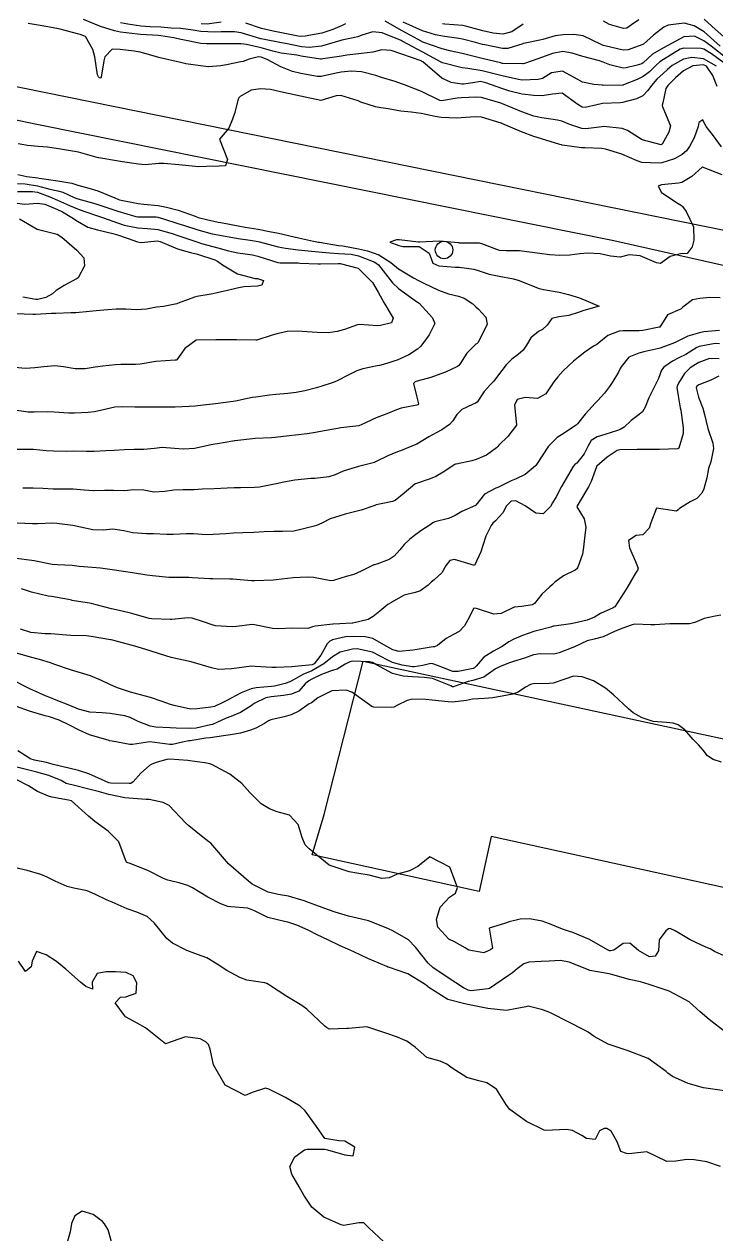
# Model space of a CAD drawing. Header units: metres. Extents: x 286371 to 293043, y 7462578 to 7466404.
# Drawn here: x 292661.4 to 292730.1, y 7462750.8 to 7462871 of the extents above; entities that cross this region are included whole.
import ezdxf

# ---------------------------------------------------------------- set-up
doc = ezdxf.new("R2010")
doc.units = ezdxf.units.M
doc.header["$MEASUREMENT"] = 0
for name, color, linetype in [('Curvas de Nivel 1m', 11, 'Continuous'), ('Curvas de Nivel 5m', 15, 'Continuous'), ('Edificações', 30, 'Continuous'), ('Linha Férrea', 20, 'Continuous'), ('Postes', 20, 'Continuous')]:
    doc.layers.add(name, color=color, linetype=linetype)

msp = doc.modelspace()

# ---------------------------------------------------------------- linework, layer by layer
at = {"layer": 'Curvas de Nivel 1m', "flags": 128}
for points, elevation in [([(292730.92, 7462867.15), (292729.71, 7462868.05), (292728.94, 7462868.51), (292728.68, 7462868.58), (292726.94, 7462868.63), (292726.58, 7462868.52), (292724.92, 7462867.5), (292724.57, 7462867.26), (292724.19, 7462866.92), (292723.55, 7462866.28), (292722.9, 7462865.8), (292722.32, 7462865.52), (292720.97, 7462864.96), (292720.91, 7462864.94), (292720.88, 7462864.93), (292718.95, 7462864.92), (292718.88, 7462864.93), (292718, 7462865.01), (292716.89, 7462865.23), (292716.41, 7462865.52), (292714.9, 7462866.33), (292713.79, 7462866.18), (292712.89, 7462865.61), (292712.49, 7462865.49), (292710.89, 7462865.45), (292710.51, 7462865.5), (292708.89, 7462865.87), (292707.96, 7462866.1), (292706.9, 7462866.36), (292705.5, 7462866.6), (292704.91, 7462866.68), (292702.98, 7462867.16), (292702.91, 7462867.19), (292702.84, 7462867.24), (292700.94, 7462868.27), (292699.03, 7462869.29), (292698.95, 7462869.33), (292698.87, 7462869.38), (292696.97, 7462870.15), (292696.05, 7462870.26), (292694.96, 7462869.91), (292694.56, 7462869.76), (292692.95, 7462869.42), (292692.86, 7462869.39), (292690.94, 7462868.81), (292689.7, 7462868.68), (292688.94, 7462868.77), (292687.35, 7462869.07), (292686.95, 7462869.15), (292685.11, 7462869.51), (292684.95, 7462869.55), (292684.91, 7462869.56), (292682.96, 7462870.14), (292682.29, 7462870.23), (292680.96, 7462870.23), (292680.34, 7462870.2), (292678.96, 7462870.27), (292678.18, 7462870.4), (292676.97, 7462870.57), (292675.99, 7462870.62), (292674.97, 7462870.7), (292673.9, 7462870.75), (292672.97, 7462870.82), (292671.69, 7462871), (292670.98, 7462871.14)], 711), ([(292680.98, 7462871.2), (292679.57, 7462871), (292678.98, 7462871.04)], 712), ([(292730.93, 7462867.83), (292729.66, 7462868.82), (292728.95, 7462869.36), (292728.01, 7462869.8), (292726.96, 7462869.76), (292725.37, 7462868.9), (292724.94, 7462868.65), (292723.84, 7462868.01), (292722.92, 7462867.17), (292722.78, 7462867.08), (292722.33, 7462866.94), (292721.22, 7462866.65), (292720.91, 7462866.63), (292719.6, 7462866.98), (292718.92, 7462867.24), (292718.56, 7462867.36), (292716.93, 7462867.8), (292715.84, 7462868.13), (292714.93, 7462868.29), (292713.9, 7462868.1), (292712.92, 7462867.73), (292712.44, 7462867.57), (292711.12, 7462867.11), (292710.97, 7462867.06), (292710.91, 7462867.05), (292708.96, 7462867.1), (292708.91, 7462867.11), (292708.73, 7462867.15), (292706.92, 7462867.58), (292706.39, 7462867.72), (292704.93, 7462868.08), (292703.83, 7462868.32), (292702.94, 7462868.57), (292701.01, 7462869.21), (292700.95, 7462869.24), (292700.9, 7462869.27), (292698.97, 7462870.33), (292697.27, 7462871.32)], 712), ([(292730.56, 7462868.81), (292728.97, 7462870.24), (292727.99, 7462870.85), (292726.98, 7462871.1), (292725.41, 7462870.9), (292724.97, 7462870.7), (292723.95, 7462869.92), (292722.95, 7462869.02), (292722.89, 7462868.99), (292722.78, 7462868.94), (292721.43, 7462868.47), (292720.94, 7462868.42), (292719.09, 7462868.85), (292718.94, 7462868.9), (292718.75, 7462869), (292716.96, 7462869.85), (292716.02, 7462869.98), (292714.96, 7462869.96), (292714.17, 7462869.85), (292712.95, 7462869.48), (292712.63, 7462869.4), (292711.17, 7462869.11), (292710.99, 7462869.07), (292710.94, 7462869.06), (292709.47, 7462868.6), (292708.94, 7462868.59), (292707.17, 7462868.94), (292706.94, 7462868.99), (292706.26, 7462869.18), (292704.96, 7462869.51), (292704.59, 7462869.58), (292702.96, 7462869.81), (292702.28, 7462869.93), (292700.97, 7462870.34), (292699.06, 7462871.21)], 713), ([(292722.47, 7462871.45), (292721.76, 7462870.95), (292721.3, 7462870.62), (292720.97, 7462870.56), (292719.55, 7462870.99), (292718.98, 7462871.31)], 714), ([(292730.96, 7462869.73), (292729.74, 7462870.82), (292728.98, 7462871.5)], 714), ([(292730.26, 7462864.81), (292729.82, 7462865.9), (292729.21, 7462866.83), (292728.92, 7462866.97), (292727.86, 7462866.86), (292726.91, 7462866.38), (292726.11, 7462865.67), (292725.35, 7462864.9), (292725.18, 7462864.6), (292724.86, 7462863.18), (292724.8, 7462862.96), (292724.79, 7462862.91), (292724.85, 7462862.72), (292725.63, 7462860.89), (292725.45, 7462860.26), (292724.8, 7462859.09), (292724.7, 7462859), (292722.8, 7462859.5), (292721.35, 7462860.42), (292720.82, 7462860.65), (292718.99, 7462860.82), (292718.82, 7462860.81), (292717.23, 7462860.6), (292716.82, 7462860.64), (292715.63, 7462861.04), (292714.83, 7462861.38), (292714.41, 7462861.48), (292712.83, 7462861.69), (292712.06, 7462861.87), (292710.84, 7462862.3), (292708.92, 7462863.08), (292708.85, 7462863.11), (292708.75, 7462863.15), (292706.86, 7462863.71), (292706.3, 7462863.74), (292704.86, 7462863.67), (292704.43, 7462863.64), (292702.86, 7462863.38), (292702.69, 7462863.41), (292700.87, 7462864.3), (292699.2, 7462864.96), (292698.88, 7462865.08), (292698.26, 7462865.3), (292696.9, 7462865.72), (292696.35, 7462865.89), (292694.91, 7462866.27), (292693.88, 7462866.34), (292692.91, 7462866.23), (292692.22, 7462866.09), (292690.9, 7462865.8), (292690.53, 7462865.8), (292688.9, 7462866.1), (292688.07, 7462866.31), (292686.91, 7462866.78), (292685.53, 7462867.51), (292684.93, 7462867.73), (292684.68, 7462867.77), (292683.75, 7462867.53), (292683.16, 7462867.3), (292682.92, 7462867.25), (292681.51, 7462866.97), (292680.91, 7462866.86), (292679.72, 7462866.78), (292678.91, 7462866.85), (292677.46, 7462867.08), (292676.92, 7462867.19), (292674.92, 7462867.66), (292672.93, 7462868.22), (292672.31, 7462868.33), (292670.94, 7462868.5), (292670.14, 7462868.53), (292669.4, 7462867.75), (292669.3, 7462867.37), (292669.05, 7462865.75), (292669, 7462865.65), (292668.89, 7462865.66), (292668.77, 7462865.76), (292668.68, 7462865.98), (292668.41, 7462867.76), (292668.22, 7462868.48), (292667.47, 7462869.78), (292666.96, 7462869.99), (292666.69, 7462870.06), (292664.96, 7462870.5), (292664.1, 7462870.69), (292662.97, 7462870.88), (292661.77, 7462871.06)], 709), ([(292693.33, 7462871.03), (292692.98, 7462870.88), (292692.06, 7462870.49), (292690.96, 7462870.1), (292689.32, 7462869.81), (292688.96, 7462869.78), (292688.61, 7462869.81), (292686.96, 7462870.16), (292686.15, 7462870.31), (292684.97, 7462870.59), (292683.42, 7462871.09)], 712), ([(292710.97, 7462871.02), (292709.85, 7462870.25), (292708.96, 7462870.02), (292708, 7462870.12), (292706.97, 7462870.36), (292705.39, 7462870.78), (292704.98, 7462870.86), (292703.21, 7462871), (292702.98, 7462871.03)], 714), ([(292730.71, 7462858.82), (292729.91, 7462859.92), (292729.16, 7462860.84), (292729.05, 7462861.06), (292728.83, 7462861.49), (292728.45, 7462861.23), (292728.38, 7462860.85), (292727.97, 7462859.7), (292727.53, 7462858.86), (292727.23, 7462858.42), (292726.78, 7462858.04), (292726.03, 7462857.63), (292724.77, 7462857.22), (292724.49, 7462857.19), (292722.77, 7462857.27), (292722.3, 7462857.41), (292720.78, 7462858.1), (292719.18, 7462858.59), (292718.79, 7462858.65), (292717.11, 7462858.7), (292716.79, 7462858.72), (292714.86, 7462858.99), (292714.79, 7462859), (292714.62, 7462859.06), (292712.8, 7462859.6), (292712.06, 7462859.84), (292710.81, 7462860.3), (292708.87, 7462861.14), (292708.82, 7462861.16), (292708.79, 7462861.18), (292706.83, 7462861.76), (292706.2, 7462861.81), (292704.83, 7462861.7), (292704.37, 7462861.67), (292702.83, 7462861.73), (292702.25, 7462861.82), (292700.84, 7462862.12), (292699.85, 7462862.27), (292698.84, 7462862.37), (292697.58, 7462862.58), (292696.84, 7462862.7), (292696.3, 7462862.79), (292694.85, 7462863.26), (292694.6, 7462863.37), (292692.87, 7462863.92), (292692.39, 7462863.88), (292690.86, 7462863.42), (292688.87, 7462863.85), (292688.38, 7462863.95), (292686.88, 7462864.28), (292685.88, 7462864.5), (292684.88, 7462864.59), (292683.96, 7462864.45), (292682.87, 7462863.8), (292682.74, 7462863.68), (292682.65, 7462863.55), (292682.28, 7462862.11), (292682.08, 7462861.56), (292681.72, 7462860.66), (292680.8, 7462859.57), (292681.61, 7462857.56), (292681.41, 7462856.92), (292680.76, 7462856.9), (292679.51, 7462856.85), (292678.76, 7462856.82), (292677.43, 7462856.96), (292676.77, 7462857.04), (292675.26, 7462857.16), (292674.77, 7462857.15), (292673.41, 7462857.04), (292672.76, 7462857.08), (292671.15, 7462857.33), (292670.77, 7462857.39), (292668.81, 7462857.71), (292668.77, 7462857.72), (292668.64, 7462857.76), (292666.78, 7462858.27), (292666.2, 7462858.37), (292664.79, 7462858.63), (292663.72, 7462858.77), (292662.79, 7462858.84), (292661.71, 7462858.95), (292660.79, 7462859.11)], 708), ([(292730.75, 7462856.02), (292728.82, 7462856.78), (292728.76, 7462856.78), (292727.74, 7462855.87), (292726.74, 7462855.28), (292726.43, 7462855.19), (292724.74, 7462855.02), (292724.63, 7462855.01), (292724.39, 7462854.91), (292724.72, 7462854.27), (292726.4, 7462853.19), (292726.71, 7462852.98), (292726.81, 7462852.87), (292727.18, 7462852.38), (292727.91, 7462850.86), (292727.96, 7462849.55), (292727.78, 7462848.86), (292727.28, 7462848.21), (292726.63, 7462848.17), (292725.61, 7462847.9), (292724.62, 7462847.2), (292724.24, 7462847.29), (292722.63, 7462847.99), (292721.51, 7462848.07), (292720.63, 7462847.86), (292719.67, 7462847.94), (292718.63, 7462848.18), (292717.41, 7462848.24), (292716.63, 7462848.16), (292715.62, 7462848.04), (292714.63, 7462848.01), (292713.61, 7462848.09), (292712.63, 7462848.22), (292711.35, 7462848.39), (292710.63, 7462848.46), (292709.31, 7462848.46), (292708.63, 7462848.5), (292706.87, 7462849.17), (292706.65, 7462849.24), (292706.57, 7462849.25), (292704.64, 7462849.25), (292704.59, 7462849.26), (292702.65, 7462849.42), (292700.7, 7462849.33), (292700.64, 7462849.32), (292700.59, 7462849.33), (292698.65, 7462849.58), (292698.38, 7462849.58), (292697.73, 7462849.32), (292698.64, 7462849), (292699.02, 7462848.92), (292700.64, 7462848.91), (292701.63, 7462848.25), (292702.01, 7462847.25), (292702.61, 7462846.99), (292704.26, 7462846.86), (292704.61, 7462846.84), (292706.07, 7462846.65), (292706.6, 7462846.5), (292707.62, 7462846.14), (292708.6, 7462845.95), (292710.04, 7462845.68), (292710.59, 7462845.51), (292711.64, 7462845.1), (292712.58, 7462844.73), (292713.01, 7462844.64), (292714.57, 7462844.35), (292715.49, 7462844.12), (292716.57, 7462843.8), (292718.55, 7462842.99), (292717.01, 7462842.55), (292716.54, 7462842.38), (292715.53, 7462842.04), (292714.54, 7462841.91), (292713.84, 7462841.76), (292713.38, 7462841.07), (292712.92, 7462840.67), (292712.51, 7462840.45), (292711.75, 7462839.84), (292711.3, 7462839.1), (292710.99, 7462838.6), (292710.48, 7462838.16), (292709.87, 7462837.72), (292709.28, 7462837.14), (292708.44, 7462836.01), (292708.06, 7462835.53), (292707.71, 7462835.17), (292707.1, 7462834.48), (292706.4, 7462833.43), (292706.26, 7462833.32), (292705.95, 7462833.19), (292704.9, 7462832.7), (292704.38, 7462832.19), (292704, 7462831.59), (292703.67, 7462831.22), (292702.91, 7462830.69), (292702.35, 7462830.37), (292701.61, 7462829.99), (292700.41, 7462829.27), (292700.36, 7462829.25), (292700.33, 7462829.23), (292698.95, 7462828.67), (292698.32, 7462828.42), (292697.54, 7462828.09), (292696.31, 7462827.49), (292696.2, 7462827.45), (292695.8, 7462827.34), (292694.63, 7462827.03), (292694.3, 7462826.94), (292693.11, 7462826.56), (292692.29, 7462826.2), (292691.68, 7462826), (292690.28, 7462825.85), (292689.88, 7462825.83), (292688.28, 7462825.67), (292688.1, 7462825.64), (292687.21, 7462825.47), (292686.45, 7462825.31), (292686.28, 7462825.28), (292684.79, 7462824.99), (292684.27, 7462824.94), (292682.9, 7462824.91), (292682.27, 7462824.9), (292681.58, 7462824.87), (292680.27, 7462824.83), (292679.09, 7462824.78), (292678.27, 7462824.72), (292677.19, 7462824.72), (292676.27, 7462824.7), (292675.38, 7462824.54), (292674.27, 7462824.5), (292673.27, 7462824.69), (292672.27, 7462824.73), (292671.36, 7462824.62), (292670.27, 7462824.65), (292669.36, 7462824.66), (292668.27, 7462824.63), (292667.36, 7462824.68), (292666.27, 7462824.77), (292665.31, 7462824.77), (292664.27, 7462824.77), (292663.26, 7462824.85), (292662.27, 7462824.89), (292661.25, 7462824.89)], 707), ([(292660.75, 7462856.06), (292661.65, 7462855.87), (292662.74, 7462855.73), (292662.88, 7462855.71), (292664.74, 7462855.44), (292666.13, 7462855.19), (292666.73, 7462855), (292667.81, 7462854.69), (292668.72, 7462854.45), (292670.39, 7462853.73), (292670.71, 7462853.61), (292670.87, 7462853.56), (292672.71, 7462853.17), (292673.29, 7462853.1), (292674.7, 7462852.97), (292675.53, 7462852.82), (292676.69, 7462852.52), (292678.38, 7462851.91), (292678.68, 7462851.8), (292679.5, 7462851.59), (292680.67, 7462851.34), (292680.95, 7462851.29), (292682.67, 7462850.95), (292683.37, 7462850.83), (292684.66, 7462850.62), (292685.76, 7462850.4), (292686.66, 7462850.22), (292688.24, 7462849.88), (292688.65, 7462849.78), (292690.16, 7462849.43), (292690.64, 7462849.35), (292690.73, 7462849.34), (292692.64, 7462849.02), (292693.06, 7462848.97), (292694.63, 7462848.67), (292695.52, 7462848.46), (292696.63, 7462848.09), (292697.84, 7462847.32), (292698.6, 7462846.69), (292700.1, 7462845.78), (292700.59, 7462845.54), (292701.12, 7462845.27), (292702.57, 7462844.55), (292703.58, 7462844.21), (292704.57, 7462843.98), (292705.12, 7462843.77), (292705.98, 7462843.19), (292706.28, 7462842.91), (292706.55, 7462842.68), (292707.26, 7462841.89), (292707.4, 7462841.17), (292706.5, 7462839.37), (292706.41, 7462839.27), (292706.28, 7462839.19), (292705.38, 7462838.3), (292704.68, 7462837.21), (292704.58, 7462837.09), (292704.46, 7462836.99), (292703.25, 7462836.43), (292702.45, 7462836.13), (292701.81, 7462835.89), (292700.44, 7462835.51), (292700.26, 7462835.46), (292700.09, 7462835.28), (292700.41, 7462833.93), (292700.57, 7462833.27), (292700.51, 7462833.17), (292700.4, 7462833.13), (292698.85, 7462832.84), (292698.39, 7462832.68), (292697.44, 7462832.26), (292696.38, 7462831.87), (292696, 7462831.72), (292695.25, 7462831.35), (292694.64, 7462831.09), (292694.37, 7462831.04), (292692.87, 7462830.88), (292692.36, 7462830.79), (292691.21, 7462830.57), (292690.36, 7462830.41), (292689.51, 7462830.28), (292688.35, 7462830.16), (292687.74, 7462830.08), (292686.35, 7462829.91), (292685.96, 7462829.88), (292684.35, 7462829.81), (292684.08, 7462829.78), (292682.34, 7462829.58), (292682.31, 7462829.58), (292682.13, 7462829.55), (292680.61, 7462829.3), (292680.34, 7462829.27), (292679.96, 7462829.2), (292678.33, 7462828.83), (292677.21, 7462828.75), (292676.33, 7462828.83), (292675.09, 7462828.91), (292674.33, 7462828.83), (292673.29, 7462828.73), (292672.33, 7462828.72), (292671.37, 7462828.68), (292670.33, 7462828.62), (292669.49, 7462828.59), (292668.33, 7462828.53), (292667.58, 7462828.52), (292666.33, 7462828.55), (292665.59, 7462828.54), (292664.32, 7462828.55), (292663.56, 7462828.61), (292662.33, 7462828.71), (292661.45, 7462828.74), (292660.33, 7462828.74)], 708), ([(292660.73, 7462855.18), (292661.48, 7462855.12), (292662.73, 7462854.95), (292663.95, 7462854.61), (292664.72, 7462854.43), (292665.22, 7462854.31), (292666.36, 7462853.79), (292666.61, 7462853.68), (292666.71, 7462853.64), (292668.19, 7462853.25), (292668.7, 7462853.09), (292669.7, 7462852.74), (292670.69, 7462852.43), (292672.49, 7462851.9), (292672.69, 7462851.87), (292674.51, 7462851.84), (292674.68, 7462851.82), (292675.24, 7462851.66), (292676.67, 7462851.2), (292677.31, 7462850.98), (292678.66, 7462850.55), (292680.07, 7462850.17), (292680.65, 7462850.05), (292682.48, 7462849.72), (292682.65, 7462849.69), (292683.84, 7462849.53), (292684.64, 7462849.4), (292684.79, 7462849.37), (292686.63, 7462848.86), (292687.37, 7462848.73), (292688.63, 7462848.56), (292689.61, 7462848.46), (292690.63, 7462848.37), (292691.75, 7462848.28), (292692.63, 7462848.21), (292693.88, 7462848.13), (292694.62, 7462847.98), (292696.23, 7462847.34), (292696.61, 7462847.07), (292698, 7462845.31), (292698.58, 7462844.73), (292700.39, 7462843.45), (292700.56, 7462843.34), (292700.64, 7462843.27), (292701.97, 7462841.82), (292702.19, 7462841.25), (292701.64, 7462840.12), (292701.02, 7462839.27), (292700.78, 7462838.98), (292700.49, 7462838.71), (292699.61, 7462838.15), (292698.47, 7462837.62), (292698.24, 7462837.53), (292697.54, 7462837.32), (292696.7, 7462837.09), (292696.46, 7462837.04), (292695.05, 7462836.76), (292694.45, 7462836.54), (292693.66, 7462836.16), (292692.44, 7462835.53), (292692.34, 7462835.49), (292692.09, 7462835.4), (292690.86, 7462834.98), (292690.43, 7462834.86), (292689.3, 7462834.56), (292688.42, 7462834.38), (292687.6, 7462834.28), (292686.41, 7462834.19), (292685.77, 7462834.14), (292684.41, 7462833.94), (292684.05, 7462833.88), (292682.4, 7462833.54), (292680.67, 7462833.3), (292680.4, 7462833.26), (292678.9, 7462833.1), (292678.4, 7462833.05), (292677.79, 7462833.01), (292676.39, 7462832.95), (292675.13, 7462832.93), (292674.39, 7462832.92), (292673.16, 7462832.92), (292672.39, 7462832.95), (292671.14, 7462832.98), (292670.39, 7462832.92), (292669.42, 7462832.71), (292668.38, 7462832.47), (292667.76, 7462832.39), (292666.38, 7462832.34), (292665.84, 7462832.34), (292664.38, 7462832.45), (292663.75, 7462832.47), (292662.38, 7462832.43), (292661.8, 7462832.45), (292660.39, 7462832.62)], 709), ([(292660.7, 7462853.2), (292661.44, 7462853.13), (292662.7, 7462853.22), (292663.44, 7462853.11), (292664.7, 7462852.58), (292665.21, 7462852.34), (292666.14, 7462851.8), (292666.68, 7462851.42), (292667.73, 7462850.84), (292668.67, 7462850.57), (292670.2, 7462850.19), (292670.65, 7462850.05), (292671.72, 7462849.71), (292672.64, 7462849.37), (292673.02, 7462849.31), (292674.64, 7462849.46), (292674.91, 7462849.39), (292676.63, 7462848.67), (292677.92, 7462848.32), (292678.62, 7462848.14), (292680.34, 7462847.58), (292680.61, 7462847.46), (292681.09, 7462847.08), (292682.59, 7462846.2), (292684.36, 7462845.74), (292684.59, 7462845.71), (292685.19, 7462845.51), (292685.01, 7462845.07), (292684.58, 7462844.97), (292683.23, 7462844.88), (292682.57, 7462844.77), (292681.6, 7462844.53), (292680.56, 7462844.3), (292679.96, 7462844.18), (292678.56, 7462843.92), (292678.31, 7462843.86), (292677.62, 7462843.62), (292676.85, 7462843.33), (292676.55, 7462843.22), (292675.24, 7462842.95), (292674.54, 7462842.86), (292673.54, 7462842.68), (292672.54, 7462842.61), (292671.51, 7462842.69), (292670.54, 7462842.66), (292669.69, 7462842.6), (292668.54, 7462842.51), (292667.88, 7462842.43), (292666.53, 7462842.31), (292666.04, 7462842.3), (292664.53, 7462842.26), (292664.12, 7462842.24), (292662.53, 7462842.15), (292662.24, 7462842.15), (292660.53, 7462842.2)], 711), ([(292660.92, 7462851.64), (292662.67, 7462850.63), (292664.27, 7462850.22), (292664.66, 7462850.14), (292665.13, 7462849.82), (292666.63, 7462848.54), (292667.33, 7462847.78), (292667.38, 7462847), (292666.74, 7462845.79), (292666.65, 7462845.72), (292666.58, 7462845.69), (292665.35, 7462845.04), (292664.56, 7462844.52), (292664.19, 7462844.2), (292663.53, 7462843.84), (292662.76, 7462843.64), (292662.55, 7462843.64), (292661.25, 7462843.87)], 712), ([(292730.56, 7462843.79), (292729.55, 7462843.83), (292728.56, 7462843.75), (292727.82, 7462843.59), (292726.86, 7462842.87), (292726.69, 7462842.72), (292726.54, 7462842.65), (292725.32, 7462842.1), (292724.56, 7462840.9), (292724.53, 7462840.89), (292724.51, 7462840.88), (292722.88, 7462840.56), (292722.51, 7462840.52), (292720.94, 7462840.53), (292720.51, 7462840.49), (292719.41, 7462840.07), (292718.49, 7462839.32), (292718.31, 7462839.18), (292717.99, 7462839), (292717.1, 7462838.39), (292716.47, 7462837.9), (292716, 7462837.5), (292715.5, 7462837.04), (292714.97, 7462836.53), (292714.44, 7462835.95), (292714.03, 7462835.46), (292713.78, 7462835.06), (292713.23, 7462834.25), (292712.4, 7462833.78), (292711.18, 7462833.88), (292710.4, 7462833.68), (292710.11, 7462833.13), (292710.32, 7462831.17), (292710.32, 7462831.13), (292709.47, 7462830.01), (292708.58, 7462829.15), (292708.46, 7462829.03), (292708.33, 7462828.9), (292707.33, 7462828.16), (292706.31, 7462827.72), (292705.89, 7462827.61), (292704.31, 7462827.28), (292704.26, 7462827.26), (292704.19, 7462827.22), (292703.05, 7462826.47), (292702.29, 7462826.03), (292701.73, 7462825.8), (292700.27, 7462825.32), (292700.25, 7462825.3), (292700.21, 7462825.28), (292699.17, 7462824.38), (292698.25, 7462823.67), (292698, 7462823.56), (292696.88, 7462823.32), (292696.36, 7462823.22), (292696.24, 7462823.17), (292694.89, 7462822.7), (292694.23, 7462822.54), (292693.29, 7462822.31), (292692.22, 7462821.98), (292691.8, 7462821.82), (292690.96, 7462821.41), (292690.45, 7462821.18), (292690.21, 7462821.11), (292688.89, 7462820.76), (292688.2, 7462820.62), (292687.08, 7462820.59), (292686.2, 7462820.59), (292685.23, 7462820.53), (292684.2, 7462820.47), (292683.11, 7462820.45), (292682.2, 7462820.4), (292681.42, 7462820.34), (292680.19, 7462820.27), (292679.53, 7462820.26), (292678.2, 7462820.33), (292677.48, 7462820.34), (292676.2, 7462820.29), (292675.56, 7462820.29), (292674.2, 7462820.34), (292673.55, 7462820.34), (292672.2, 7462820.43), (292671.28, 7462820.64), (292670.21, 7462820.8), (292669.25, 7462820.71), (292668.21, 7462820.73), (292666.98, 7462821.02), (292666.21, 7462821.18), (292664.65, 7462821.38), (292664.22, 7462821.4), (292662.72, 7462821.34), (292662.22, 7462821.34), (292660.7, 7462821.4)], 706), ([(292730.49, 7462839.22), (292730.06, 7462839.25), (292728.49, 7462838.95), (292728.4, 7462838.93), (292728.26, 7462838.85), (292727.15, 7462838.18), (292726.47, 7462837.84), (292725.82, 7462837.52), (292724.95, 7462836.9), (292724.75, 7462836.6), (292724.44, 7462835.79), (292724.15, 7462835.19), (292724, 7462834.91), (292723.48, 7462833.85), (292723.1, 7462832.92), (292722.85, 7462832.47), (292722.38, 7462832.12), (292721.71, 7462831.61), (292721.02, 7462830.95), (292720.61, 7462830.71), (292720.36, 7462830.62), (292719.1, 7462830.23), (292718.35, 7462829.99), (292717.74, 7462829.61), (292717.4, 7462829.01), (292717.05, 7462828.28), (292716.31, 7462827.38), (292716.12, 7462827.22), (292715.96, 7462827.03), (292715.49, 7462826.24), (292714.81, 7462825.05), (292714.26, 7462824.02), (292713.91, 7462823.41), (292713.69, 7462823.07), (292712.98, 7462822.34), (292712.23, 7462822.4), (292711.2, 7462823.11), (292710.25, 7462823.61), (292709.8, 7462823.58), (292709.34, 7462823.14), (292708.95, 7462822.42), (292708.22, 7462821.64), (292707.98, 7462821.4), (292707.81, 7462821.16), (292707.27, 7462820.1), (292706.96, 7462819.17), (292706.78, 7462818.57), (292706.15, 7462817.18), (292704.16, 7462817.79), (292703.68, 7462817.7), (292703.33, 7462817.23), (292702.9, 7462816.48), (292702.13, 7462815.76), (292701.84, 7462815.53), (292701.55, 7462815.25), (292700.73, 7462814.65), (292700.11, 7462814.47), (292699.17, 7462814.23), (292698.1, 7462813.64), (292697.89, 7462813.52), (292697.54, 7462813.31), (292696.74, 7462812.67), (292696.08, 7462812.12), (292695.58, 7462811.84), (292694.07, 7462811.45), (292693.99, 7462811.45), (292692.76, 7462811.38), (292692.09, 7462811.37), (292692.06, 7462811.37), (292690.32, 7462811.16), (292690.06, 7462811.09), (292689.57, 7462810.94), (292688.06, 7462810.95), (292686.65, 7462810.89), (292686.06, 7462810.94), (292684.27, 7462811.31), (292684.06, 7462811.32), (292682.49, 7462811.12), (292682.06, 7462811.09), (292680.42, 7462811.21), (292680.06, 7462811.29), (292679.22, 7462811.6), (292678.07, 7462811.96), (292677.7, 7462811.99), (292676.07, 7462811.84), (292675.89, 7462811.83), (292674.07, 7462811.89), (292673.81, 7462811.94), (292672.08, 7462812.44), (292671.12, 7462812.67), (292670.08, 7462812.89), (292668.54, 7462813.3), (292668.09, 7462813.41), (292666.16, 7462813.73), (292666.09, 7462813.74), (292665.81, 7462813.8), (292664.11, 7462814.1), (292663.78, 7462814.16), (292662.11, 7462814.55), (292661.11, 7462814.88)], 704), ([(292730.47, 7462837.75), (292729.52, 7462837.78), (292728.46, 7462837.38), (292728.12, 7462837.19), (292727.59, 7462836.86), (292727.03, 7462836.28), (292726.43, 7462835.31), (292726.28, 7462835.02), (292726.26, 7462834.88), (292726.41, 7462833.87), (292726.6, 7462832.87), (292726.64, 7462832.62), (292726.89, 7462830.87), (292726.9, 7462830.32), (292726.45, 7462828.87), (292726.4, 7462828.81), (292726.33, 7462828.79), (292724.52, 7462828.72), (292724.33, 7462828.71), (292722.56, 7462828.71), (292722.33, 7462828.71), (292720.59, 7462828.7), (292720.33, 7462828.63), (292719.34, 7462827.96), (292718.31, 7462827.06), (292718.28, 7462827.02), (292718.27, 7462826.99), (292717.75, 7462825.54), (292717.49, 7462825.01), (292716.34, 7462823.12), (292716.33, 7462823.03), (292717.04, 7462821.83), (292717.21, 7462821.01), (292717.08, 7462819.9), (292716.98, 7462819.02), (292716.88, 7462818.31), (292716.43, 7462817.03), (292716.32, 7462816.86), (292716.15, 7462816.74), (292715.01, 7462816.18), (292714.13, 7462815.55), (292713.89, 7462815.31), (292713.62, 7462815.07), (292712.84, 7462814.35), (292712.1, 7462813.43), (292711.91, 7462813.29), (292710.81, 7462813.11), (292710.15, 7462813.06), (292710.09, 7462813.05), (292708.79, 7462812.44), (292708.08, 7462812.37), (292706.34, 7462812.93), (292706.09, 7462812.95), (292705.48, 7462811.79), (292705.17, 7462811.2), (292704.63, 7462810.63), (292704.05, 7462810.35), (292703.34, 7462809.93), (292702.47, 7462809.24), (292702.16, 7462809.12), (292702.03, 7462809.1), (292700.45, 7462808.84), (292700.03, 7462808.77), (292698.67, 7462808.65), (292698.03, 7462808.81), (292697.14, 7462809.32), (292696.04, 7462809.94), (292695.29, 7462810.1), (292694.05, 7462810.15), (292693.33, 7462810.09), (292692.04, 7462809.79), (292691.77, 7462809.67), (292691.51, 7462809.4), (292690.88, 7462808.28), (292690.22, 7462807.43), (292690, 7462807.33), (292688.32, 7462807.14), (292688, 7462807.11), (292686.44, 7462807.04), (292686, 7462807.04), (292684.35, 7462807.17), (292684, 7462807.18), (292682.54, 7462807), (292681.99, 7462806.91), (292680.7, 7462806.86), (292680, 7462807.01), (292678, 7462807.61), (292676.01, 7462808.05), (292675.46, 7462808.21), (292674.02, 7462808.67), (292672.61, 7462809.11), (292672.03, 7462809.28), (292670.3, 7462809.73), (292670.03, 7462809.8), (292669.96, 7462809.81), (292668.04, 7462810.15), (292667.59, 7462810.22), (292666.04, 7462810.25), (292665.58, 7462810.26), (292664.04, 7462810.39), (292663.47, 7462810.4), (292662.04, 7462810.55), (292661.04, 7462810.88)], 703), ([(292730.44, 7462836), (292729.64, 7462835.62), (292728.43, 7462835.17), (292728.24, 7462835.03), (292728.19, 7462834.85), (292728.41, 7462833.94), (292728.85, 7462832.84), (292729, 7462832.22), (292729.35, 7462830.83), (292729.82, 7462829.35), (292729.89, 7462828.82), (292729.63, 7462827.51), (292729.42, 7462826.83), (292729.23, 7462825.9), (292728.95, 7462824.83), (292728.74, 7462824.37), (292728.26, 7462823.84), (292727.59, 7462823.51), (292726.52, 7462822.87), (292726.38, 7462822.73), (292726.24, 7462822.61), (292724.24, 7462822.9), (292723.69, 7462821.45), (292723.52, 7462820.91), (292722.89, 7462820.24), (292722.2, 7462820.19), (292721.47, 7462819.67), (292721.57, 7462818.94), (292722.16, 7462817.6), (292722.43, 7462816.93), (292722.35, 7462816.73), (292722.15, 7462816.44), (292721.29, 7462814.95), (292720.1, 7462813.1), (292720.04, 7462813.04), (292719.93, 7462812.98), (292718.67, 7462812.41), (292718.08, 7462812.07), (292717.34, 7462811.75), (292716.07, 7462811.46), (292715.72, 7462811.39), (292714.07, 7462811.16), (292713.98, 7462811.15), (292713.73, 7462811.07), (292712.43, 7462810.72), (292712.06, 7462810.63), (292710.91, 7462810.25), (292710.05, 7462809.87), (292709.56, 7462809.61), (292708.9, 7462809.14), (292708.35, 7462808.83), (292708.03, 7462808.68), (292707.09, 7462808.09), (292706.32, 7462807.18), (292706.16, 7462807.03), (292706, 7462806.97), (292704.53, 7462806.67), (292704, 7462806.67), (292702.47, 7462807.24), (292702.01, 7462807.43), (292701.81, 7462807.44), (292701, 7462807.26), (292700.16, 7462807.12), (292700, 7462807.12), (292698.95, 7462807.29), (292698.01, 7462807.54), (292697.55, 7462807.77), (292696.02, 7462808.57), (292694.47, 7462808.92), (292694.03, 7462808.89), (292692.81, 7462808.59), (292692.02, 7462808.13), (292691.18, 7462807.41), (292689.99, 7462806.71), (292689.09, 7462806.35), (292687.98, 7462805.72), (292687.81, 7462805.63), (292687.32, 7462805.47), (292686.27, 7462805.19), (292685.97, 7462805.16), (292684.46, 7462805.02), (292683.96, 7462804.92), (292682.96, 7462804.54), (292681.95, 7462804.01), (292681.65, 7462803.85), (292681.15, 7462803.57), (292680.32, 7462803.19), (292679.94, 7462803.1), (292678.58, 7462802.96), (292677.93, 7462802.93), (292676.3, 7462803.27), (292675.94, 7462803.38), (292675.12, 7462803.66), (292673.95, 7462804.06), (292673.44, 7462804.2), (292671.96, 7462804.61), (292670.65, 7462805.04), (292669.97, 7462805.32), (292669.09, 7462805.75), (292667.98, 7462806.23), (292667.32, 7462806.43), (292665.99, 7462806.82), (292664.44, 7462807.37), (292664, 7462807.53), (292662.9, 7462807.84), (292662.01, 7462808.09), (292661.68, 7462808.18), (292660.02, 7462808.66)], 702), ([(292730.62, 7462812.27), (292730.07, 7462812.15), (292728.97, 7462811.93), (292728.06, 7462811.53), (292727.53, 7462811.39), (292726.06, 7462811.41), (292725.55, 7462811.4), (292724.06, 7462811.29), (292723.68, 7462811.29), (292722.06, 7462811.36), (292721.73, 7462811.28), (292720.9, 7462810.96), (292720.29, 7462810.74), (292720.06, 7462810.65), (292718.93, 7462810.11), (292718.04, 7462809.88), (292717.34, 7462809.71), (292716.03, 7462809.09), (292716, 7462809.07), (292715.91, 7462809.04), (292714.57, 7462808.51), (292714.02, 7462808.39), (292712.69, 7462808.41), (292712.02, 7462808.32), (292711.12, 7462808), (292710.01, 7462807.65), (292709.62, 7462807.52), (292708.69, 7462807.14), (292708.22, 7462806.93), (292708, 7462806.75), (292707.08, 7462806.08), (292705.98, 7462805.75), (292705.52, 7462805.65), (292704.23, 7462805.21), (292704.05, 7462805.14), (292703.97, 7462805.14), (292703.8, 7462805.22), (292701.98, 7462805.96), (292701.17, 7462806.07), (292699.99, 7462806.14), (292699.06, 7462806.21), (292697.99, 7462806.45), (292696.42, 7462807.33), (292696.01, 7462807.56), (292695.72, 7462807.63), (292694.01, 7462807.67), (292693.76, 7462807.62), (292693.28, 7462807.38), (292692.49, 7462806.9), (292691.99, 7462806.75), (292690.94, 7462806.37), (292689.98, 7462805.89), (292689.68, 7462805.73), (292689.33, 7462805.44), (292688.7, 7462804.71), (292687.96, 7462804.4), (292687.17, 7462804.27), (292685.95, 7462804.15), (292685.41, 7462804.05), (292684.31, 7462803.52), (292684.1, 7462803.37), (292683.94, 7462803.25), (292682.88, 7462802.59), (292681.92, 7462802.18), (292681.47, 7462802.01), (292680.53, 7462801.58), (292680.1, 7462801.39), (292679.91, 7462801.34), (292678.48, 7462801.03), (292677.9, 7462800.98), (292676.5, 7462801.04), (292675.91, 7462801.05), (292674.46, 7462801.11), (292673.91, 7462801.23), (292672.72, 7462801.69), (292671.92, 7462802.07), (292671.39, 7462802.25), (292669.93, 7462802.47), (292669.13, 7462802.54), (292667.93, 7462802.62), (292666.79, 7462802.92), (292665.94, 7462803.27), (292664.57, 7462803.82), (292663.95, 7462804.06), (292663.57, 7462804.21), (292661.96, 7462804.92), (292660.07, 7462805.88)], 701), ([(292731.55, 7462778.12), (292729.99, 7462778.82), (292729.57, 7462779.09), (292729.13, 7462779.27), (292727.58, 7462780), (292726.1, 7462780.88), (292725.61, 7462781.11), (292725.43, 7462781.07), (292725.16, 7462780.89), (292724.5, 7462779.98), (292724.43, 7462778.9), (292724.11, 7462778.35), (292723.55, 7462778.31), (292722.45, 7462778.93), (292721.58, 7462779.66), (292720.92, 7462779.62), (292719.99, 7462778.97), (292719.66, 7462778.89), (292719.57, 7462778.89), (292719.36, 7462778.98), (292717.59, 7462780.03), (292715.91, 7462780.72), (292715.6, 7462780.82), (292714.9, 7462781.04), (292713.61, 7462781.56), (292712.86, 7462781.83), (292711.62, 7462782.07), (292710.7, 7462782.03), (292709.61, 7462781.76), (292709.13, 7462781.61), (292707.6, 7462781.15), (292707.93, 7462779.15), (292707.73, 7462778.99), (292707.57, 7462778.91), (292707.08, 7462778.68), (292705.57, 7462778.97), (292705.43, 7462779.05), (292705.22, 7462779.19), (292704.17, 7462779.8), (292703.59, 7462780.06), (292702.52, 7462781.24), (292702.37, 7462781.99), (292702.73, 7462783.23), (292703.65, 7462784.21), (292704.25, 7462784.62), (292704.45, 7462785.2), (292703.69, 7462787.21), (292701.71, 7462788.25), (292700.53, 7462787.27), (292699.69, 7462786.84), (292698.47, 7462786.51), (292697.68, 7462786.15), (292696.93, 7462786.08), (292695.68, 7462786.42), (292694.44, 7462786.6), (292693.68, 7462786.76), (292691.69, 7462787.4), (292689.72, 7462789.04), (292689.31, 7462789.44), (292689.01, 7462790.17), (292688.61, 7462791.45), (292687.77, 7462792.37), (292686.54, 7462792.72), (292685.78, 7462792.99), (292684.95, 7462793.51), (292683.81, 7462794.62), (292683.01, 7462795.54), (292681.84, 7462796.44), (292680.03, 7462797.4), (292679.85, 7462797.48), (292679.33, 7462797.59), (292677.86, 7462797.79), (292677.67, 7462797.8), (292675.86, 7462797.93), (292675.58, 7462797.92), (292674.6, 7462797.66), (292674.07, 7462797.45), (292673.85, 7462797.32), (292672.98, 7462796.54), (292672.22, 7462795.7), (292671.99, 7462795.53), (292671.82, 7462795.51), (292670.01, 7462795.55), (292669.82, 7462795.58), (292669.43, 7462795.74), (292667.83, 7462796.48), (292666.8, 7462796.82), (292665.84, 7462797.04), (292664.26, 7462797.4), (292663.85, 7462797.53), (292663.62, 7462797.6), (292662.4, 7462797.85), (292661.98, 7462797.99), (292661.86, 7462798.07), (292660.77, 7462798.78)], 699), ([(292731.08, 7462770.8), (292729.46, 7462772.06), (292728.59, 7462772.84), (292727.49, 7462773.82), (292725.5, 7462774.88), (292723.51, 7462775.56), (292722.64, 7462775.8), (292721.52, 7462776.05), (292720.03, 7462776.48), (292719.54, 7462776.6), (292717.6, 7462776.94), (292717.54, 7462776.97), (292717.47, 7462777.01), (292715.55, 7462777.76), (292714.68, 7462777.92), (292713.56, 7462777.88), (292712.79, 7462777.84), (292711.55, 7462777.78), (292711.05, 7462777.6), (292710.39, 7462777.11), (292709.93, 7462776.72), (292709.53, 7462776.43), (292707.65, 7462775.16), (292707.51, 7462775.11), (292705.77, 7462774.93), (292705.51, 7462774.98), (292705.04, 7462775.2), (292703.53, 7462776.2), (292702.02, 7462777.25), (292701.55, 7462777.67), (292700.27, 7462779.27), (292699.58, 7462779.98), (292698.03, 7462780.87), (292697.6, 7462781.07), (292697.03, 7462781.32), (292695.61, 7462781.86), (292694.92, 7462782.05), (292693.62, 7462782.34), (292692.3, 7462782.72), (292691.63, 7462782.95), (292690.39, 7462783.42), (292689.64, 7462783.71), (292689.23, 7462783.85), (292687.65, 7462784.32), (292686.65, 7462784.48), (292685.65, 7462784.72), (292684.06, 7462785.52), (292683.67, 7462785.81), (292681.69, 7462787.55), (292679.94, 7462789.58), (292679.74, 7462789.74), (292679.14, 7462790.19), (292677.76, 7462791.32), (292677.41, 7462791.62), (292675.79, 7462793.33), (292675.19, 7462793.65), (292673.8, 7462793.93), (292673.53, 7462793.94), (292671.8, 7462794.06), (292671.4, 7462794.11), (292669.8, 7462794.43), (292668.87, 7462794.69), (292667.81, 7462794.97), (292666.25, 7462795.35), (292665.82, 7462795.45), (292665.56, 7462795.54), (292665.07, 7462795.81), (292663.83, 7462796.33), (292662.65, 7462796.66), (292661.84, 7462796.85), (292660.54, 7462797.18)], 698), ([(292731.22, 7462764.93), (292729.36, 7462765.2), (292728.91, 7462765.28), (292727.37, 7462765.7), (292725.84, 7462766.41), (292725.38, 7462766.73), (292725.2, 7462766.89), (292723.4, 7462768.2), (292721.41, 7462768.94), (292719.42, 7462769.61), (292718.05, 7462770.38), (292717.44, 7462770.79), (292717.08, 7462771.01), (292715.46, 7462771.84), (292713.9, 7462772.62), (292713.47, 7462772.82), (292712.8, 7462773.07), (292711.49, 7462773.39), (292711.24, 7462773.34), (292710.19, 7462773.11), (292709.48, 7462772.98), (292709.32, 7462772.97), (292707.48, 7462773.16), (292705.49, 7462773.56), (292705.05, 7462773.64), (292703.5, 7462774.06), (292701.61, 7462775.25), (292701.52, 7462775.33), (292701.16, 7462775.62), (292699.53, 7462776.61), (292697.6, 7462777.26), (292697.54, 7462777.27), (292697.43, 7462777.32), (292695.56, 7462778.14), (292694.14, 7462778.79), (292693.57, 7462779.05), (292692.81, 7462779.39), (292691.58, 7462779.97), (292690.52, 7462780.49), (292689.6, 7462780.96), (292688.48, 7462781.45), (292687.61, 7462781.74), (292687.27, 7462781.81), (292685.61, 7462782.2), (292684.27, 7462782.87), (292683.63, 7462783.14), (292681.93, 7462783.25), (292681.63, 7462783.31), (292680.94, 7462783.56), (292679.64, 7462784.21), (292678.11, 7462785.15), (292677.66, 7462785.39), (292676.88, 7462785.63), (292675.67, 7462785.9), (292675.25, 7462786.08), (292673.69, 7462786.87), (292671.82, 7462787.59), (292671.7, 7462787.63), (292671.57, 7462787.71), (292671.47, 7462787.94), (292670.79, 7462789.72), (292669.75, 7462790.77), (292668.4, 7462791.75), (292667.77, 7462792.27), (292666.08, 7462793.79), (292665.8, 7462793.87), (292664.13, 7462794.16), (292663.8, 7462794.25), (292662.7, 7462794.74), (292661.82, 7462795.28), (292660.67, 7462795.88)], 697), ([(292730.59, 7462757.46), (292729.25, 7462757.92), (292727.97, 7462758.13), (292727.25, 7462758.15), (292726.15, 7462757.98), (292725.25, 7462757.95), (292723.26, 7462758.91), (292721.48, 7462758.72), (292721.26, 7462758.73), (292720.68, 7462758.95), (292720.33, 7462759.91), (292719.73, 7462760.97), (292719.3, 7462761.22), (292719.04, 7462761.23), (292718.57, 7462760.99), (292718.13, 7462760.14), (292717.28, 7462760.22), (292716.8, 7462760.52), (292715.88, 7462761.03), (292715.3, 7462761.12), (292713.91, 7462761.06), (292713.29, 7462761.02), (292713.06, 7462761.08), (292711.31, 7462761.94), (292709.66, 7462763.13), (292709.33, 7462763.56), (292708.33, 7462765.15), (292707.36, 7462765.78), (292706.57, 7462765.97), (292705.37, 7462766.3), (292703.93, 7462767.22), (292703.39, 7462767.61), (292702.72, 7462767.91), (292701.41, 7462768.3), (292700.3, 7462769.27), (292699.43, 7462769.92), (292698.4, 7462770.34), (292697.44, 7462770.67), (292695.45, 7462771.34), (292693.64, 7462771.18), (292693.45, 7462771.17), (292691.73, 7462771.12), (292691.45, 7462771.26), (292691.28, 7462771.41), (292689.48, 7462773.08), (292688.98, 7462773.44), (292687.5, 7462774.34), (292685.76, 7462775.49), (292685.52, 7462775.65), (292685.31, 7462775.71), (292683.52, 7462775.99), (292682.83, 7462776.23), (292681.53, 7462776.92), (292680.56, 7462777.57), (292679.55, 7462778.18), (292678.61, 7462778.54), (292677.56, 7462778.91), (292676.14, 7462779.64), (292675.58, 7462780.11), (292674.32, 7462781.66), (292673.61, 7462782.29), (292672.59, 7462782.72), (292671.62, 7462783.07), (292670.14, 7462783.73), (292669.65, 7462783.94), (292668.42, 7462784.53), (292667.66, 7462784.84), (292666.33, 7462785.12), (292665.67, 7462785.27), (292664.46, 7462785.82), (292663.68, 7462786.23), (292663.03, 7462786.49), (292661.69, 7462786.89), (292660.4, 7462787.18)], 696), ([(292670.12, 7462749.73), (292669.73, 7462751.15), (292669.38, 7462751.74), (292669.16, 7462751.99), (292668.26, 7462752.67), (292667.17, 7462753.02), (292666.41, 7462752.54), (292666.09, 7462751.79), (292665.97, 7462750.96), (292665.62, 7462749.8)], 694)]:
    msp.add_lwpolyline(points, dxfattribs=dict(at, elevation=elevation))
at = {"layer": 'Curvas de Nivel 5m', "flags": 128}
for points, elevation in [([(292730.19, 7462866.82), (292728.92, 7462867.55), (292727.76, 7462867.7), (292726.92, 7462867.52), (292725.79, 7462866.89), (292725.32, 7462866.49), (292724.9, 7462866.11), (292724.27, 7462865.54), (292723.73, 7462864.92), (292723.39, 7462864.41), (292722.87, 7462863.87), (292722.24, 7462863.57), (292720.86, 7462863.21), (292720.64, 7462863.19), (292718.86, 7462863.11), (292718.75, 7462863.1), (292718.31, 7462863), (292717.15, 7462862.72), (292716.85, 7462862.75), (292716.42, 7462863.03), (292714.87, 7462864.14), (292713.9, 7462864.04), (292712.87, 7462863.88), (292712.06, 7462863.9), (292710.87, 7462864.05), (292709.67, 7462864.34), (292708.88, 7462864.6), (292707.28, 7462865.17), (292706.89, 7462865.29), (292706.76, 7462865.3), (292705.99, 7462865.19), (292705.05, 7462865.03), (292704.88, 7462865.03), (292703.82, 7462865.22), (292702.89, 7462865.65), (292701, 7462867.26), (292700.92, 7462867.31), (292700.84, 7462867.35), (292698.93, 7462868.01), (292697.85, 7462868.4), (292696.94, 7462868.46), (292696.05, 7462868.23), (292694.93, 7462868.08), (292693.47, 7462867.92), (292692.93, 7462867.84), (292691.06, 7462867.55), (292690.93, 7462867.53), (292690.83, 7462867.52), (292688.93, 7462867.84), (292688.48, 7462867.91), (292686.93, 7462868.14), (292686.12, 7462868.31), (292684.94, 7462868.64), (292683.49, 7462869), (292682.95, 7462869.05), (292681.45, 7462869.06), (292680.95, 7462869.06), (292679.5, 7462869.04), (292678.95, 7462869.09), (292677.15, 7462869.44), (292676.95, 7462869.49), (292676.28, 7462869.64), (292674.96, 7462869.85), (292674.75, 7462869.87), (292672.96, 7462869.97), (292672.66, 7462870), (292670.96, 7462870.22), (292670.36, 7462870.34), (292668.97, 7462870.76), (292667.28, 7462871.48)], 710), ([(292660.72, 7462854.36), (292662.22, 7462854.36), (292662.72, 7462854.29), (292663.93, 7462853.84), (292664.71, 7462853.5), (292665.89, 7462852.99), (292666.7, 7462852.65), (292667.33, 7462852.42), (292668.69, 7462851.96), (292669.27, 7462851.75), (292670.67, 7462851.25), (292671.34, 7462851.04), (292672.67, 7462850.76), (292673.64, 7462850.7), (292674.66, 7462850.6), (292676.11, 7462850.19), (292676.65, 7462850), (292677.77, 7462849.62), (292678.64, 7462849.33), (292679.03, 7462849.21), (292680.63, 7462848.77), (292681.71, 7462848.47), (292682.63, 7462848.28), (292684.07, 7462848.07), (292684.62, 7462847.96), (292686.07, 7462847.49), (292686.61, 7462847.3), (292686.82, 7462847.27), (292688.61, 7462847.27), (292688.8, 7462847.26), (292690.61, 7462847.19), (292690.84, 7462847.19), (292692.61, 7462847.2), (292692.8, 7462847.21), (292694.6, 7462846.75), (292696.02, 7462845.34), (292696.57, 7462844.37), (292697.13, 7462843.33), (292698.05, 7462841.79), (292697.91, 7462841.31), (292696.81, 7462841.04), (292696.52, 7462841.01), (292694.73, 7462841.15), (292694.52, 7462841.13), (292693.24, 7462840.66), (292692.51, 7462840.44), (292691.59, 7462840.33), (292690.51, 7462840.36), (292689.53, 7462840.42), (292688.51, 7462840.48), (292687.52, 7462840.46), (292686.51, 7462840.24), (292685.95, 7462840.05), (292684.5, 7462839.61), (292684.41, 7462839.6), (292682.5, 7462839.62), (292682.42, 7462839.62), (292680.5, 7462839.64), (292680.43, 7462839.64), (292678.49, 7462839.6), (292677.36, 7462838.75), (292676.55, 7462837.63), (292676.5, 7462837.6), (292676.46, 7462837.59), (292676.41, 7462837.59), (292674.46, 7462837.49), (292672.93, 7462837.22), (292672.46, 7462837.18), (292671, 7462837.18), (292670.46, 7462837.14), (292669.2, 7462837.01), (292668.45, 7462836.92), (292667.46, 7462836.76), (292666.45, 7462836.76), (292665.31, 7462836.96), (292664.45, 7462837.04), (292663.35, 7462836.94), (292662.45, 7462836.83), (292661.53, 7462836.78), (292660.45, 7462836.88)], 710), ([(292730.51, 7462840.57), (292728.93, 7462840.42), (292728.51, 7462840.34), (292727.36, 7462840), (292726.49, 7462839.56), (292726.04, 7462839.33), (292724.87, 7462838.9), (292724.59, 7462838.79), (292724.48, 7462838.76), (292722.98, 7462838.42), (292722.47, 7462838.31), (292721.5, 7462837.92), (292720.72, 7462836.96), (292720.63, 7462836.78), (292720.45, 7462836.4), (292719.91, 7462835.5), (292719.55, 7462834.98), (292719.07, 7462834.33), (292718.4, 7462833.61), (292718.1, 7462833.3), (292717.84, 7462833), (292717.16, 7462832.23), (292716.37, 7462831.28), (292716.24, 7462831.15), (292716.09, 7462831.03), (292715.06, 7462830.34), (292714.35, 7462829.91), (292713.49, 7462829.07), (292712.31, 7462827.25), (292712.25, 7462827.15), (292712.21, 7462827.1), (292711.17, 7462826.23), (292710.28, 7462825.82), (292709.8, 7462825.62), (292708.87, 7462825.15), (292708.47, 7462824.96), (292708.27, 7462824.88), (292707.14, 7462824.3), (292706.27, 7462823.18), (292706.26, 7462823.17), (292706.24, 7462823.15), (292704.89, 7462822.55), (292704.23, 7462822.16), (292703.57, 7462821.88), (292702.22, 7462821.53), (292702.02, 7462821.44), (292701.73, 7462821.25), (292700.83, 7462820.63), (292700.2, 7462820.17), (292699.69, 7462819.78), (292699.17, 7462819.29), (292698.73, 7462818.75), (292698.17, 7462818.13), (292697.67, 7462817.8), (292696.45, 7462817.33), (292696.22, 7462817.27), (292696.15, 7462817.25), (292694.88, 7462816.62), (292694.14, 7462816.31), (292693.4, 7462816.11), (292692.13, 7462815.69), (292691.86, 7462815.67), (292690.13, 7462816.01), (292689.52, 7462816.05), (292688.13, 7462815.97), (292686.42, 7462815.78), (292686.13, 7462815.75), (292684.27, 7462815.67), (292684.13, 7462815.67), (292683.98, 7462815.67), (292682.13, 7462815.84), (292681.83, 7462815.85), (292680.13, 7462815.87), (292679.84, 7462815.88), (292678.13, 7462815.98), (292677.75, 7462816), (292676.13, 7462816), (292675.78, 7462816), (292674.13, 7462816.16), (292673.57, 7462816.25), (292672.14, 7462816.48), (292671.25, 7462816.61), (292670.14, 7462816.76), (292668.98, 7462816.92), (292668.15, 7462817), (292666.84, 7462817.1), (292666.15, 7462817.18), (292664.7, 7462817.27), (292664.16, 7462817.28), (292662.37, 7462817.65), (292662.16, 7462817.69), (292660.6, 7462817.88)], 705), ([(292730.69, 7462797.64), (292729.86, 7462797.91), (292729.32, 7462798.28), (292728.86, 7462798.83), (292728.4, 7462799.36), (292727.89, 7462799.91), (292727.04, 7462800.87), (292726.4, 7462801.37), (292725.91, 7462801.51), (292725.23, 7462801.58), (292723.92, 7462801.69), (292722.8, 7462802.06), (292721.93, 7462802.55), (292721.44, 7462802.95), (292719.95, 7462804.35), (292719.18, 7462804.99), (292717.97, 7462805.73), (292716.86, 7462806.14), (292715.98, 7462806.19), (292715.14, 7462805.88), (292713.97, 7462805.51), (292713.57, 7462805.48), (292711.97, 7462805.42), (292711.7, 7462805.36), (292711.22, 7462805.11), (292710.48, 7462804.6), (292709.96, 7462804.42), (292708.9, 7462804.2), (292707.95, 7462804.04), (292707.14, 7462803.98), (292705.95, 7462803.91), (292705.36, 7462803.79), (292703.95, 7462803.6), (292703.54, 7462803.63), (292701.95, 7462803.82), (292701.32, 7462803.88), (292699.95, 7462803.91), (292699.47, 7462803.77), (292698.49, 7462803.3), (292698.13, 7462803.11), (292697.94, 7462803.07), (292696.15, 7462803.12), (292695.94, 7462803.17), (292695.7, 7462803.34), (292693.96, 7462804.6), (292693.4, 7462804.81), (292691.96, 7462804.72), (292690.58, 7462804.05), (292689.95, 7462803.55), (292689.87, 7462803.51), (292689.73, 7462803.44), (292688.68, 7462802.7), (292687.93, 7462802.34), (292687.24, 7462802.16), (292685.92, 7462801.85), (292685.68, 7462801.74), (292685.29, 7462801.5), (292684.4, 7462801.03), (292683.9, 7462800.83), (292682.9, 7462800.54), (292681.9, 7462800.36), (292681.2, 7462800.26), (292679.89, 7462800.08), (292679.46, 7462800.02), (292677.89, 7462799.78), (292677.75, 7462799.76), (292677.13, 7462799.63), (292676.13, 7462799.39), (292675.88, 7462799.39), (292673.88, 7462799.67), (292672.17, 7462799.41), (292671.88, 7462799.39), (292670.14, 7462799.73), (292669.88, 7462799.78), (292669.83, 7462799.79), (292667.89, 7462800.36), (292666.84, 7462800.84), (292665.91, 7462801.33), (292664.86, 7462801.81), (292663.92, 7462802.14), (292663.49, 7462802.26), (292661.93, 7462802.73), (292660.64, 7462803.17)], 700), ([(292697.12, 7462749.98), (292695.65, 7462751.34), (292695.15, 7462751.84), (292694.66, 7462751.84), (292693.15, 7462751.6), (292692.89, 7462751.64), (292691.16, 7462752.43), (292689.98, 7462753.42), (292689.19, 7462754.61), (292688.73, 7462755.44), (292687.99, 7462756.69), (292687.8, 7462757.46), (292688.3, 7462758.4), (292689.26, 7462759.1), (292689.53, 7462759.16), (292691.26, 7462759.17), (292691.54, 7462759.12), (292693.25, 7462758.6), (292694.1, 7462758.51), (292694.24, 7462759.36), (292693.27, 7462759.98), (292692.65, 7462760.01), (292691.28, 7462760.25), (292690.43, 7462761.42), (292689.33, 7462762.99), (292688.81, 7462763.44), (292687.35, 7462764.3), (292685.7, 7462765.15), (292685.36, 7462765.23), (292684.05, 7462764.81), (292683.35, 7462764.51), (292681.36, 7462765.55), (292680.21, 7462767.57), (292679.88, 7462769.12), (292679.72, 7462769.58), (292679.43, 7462769.86), (292678.89, 7462770.13), (292677.43, 7462770.33), (292675.42, 7462769.65), (292673.45, 7462771.24), (292672.63, 7462771.7), (292671.46, 7462772.32), (292670.42, 7462773.73), (292670.95, 7462774.27), (292671.49, 7462774.31), (292672.52, 7462774.67), (292672.6, 7462775.7), (292672.22, 7462776.39), (292671.53, 7462776.75), (292670.45, 7462776.81), (292669.53, 7462776.79), (292668.66, 7462776.63), (292668.16, 7462775.76), (292668.19, 7462775.07), (292667.51, 7462775.33), (292667, 7462775.78), (292665.53, 7462777.08), (292664.59, 7462777.82), (292663.56, 7462778.49), (292662.6, 7462778.81), (292662.17, 7462777.86), (292662.1, 7462777.29), (292661.53, 7462776.84), (292660.83, 7462777.88)], 695)]:
    msp.add_lwpolyline(points, dxfattribs=dict(at, elevation=elevation))
at = {"layer": 'Edificações'}
msp.add_lwpolyline([(292695.09, 7462807.7), (292734.9, 7462799.09), (292732.25, 7462784.88), (292707.82, 7462790.25), (292706.6, 7462784.78), (292690, 7462788.44), (292691.2, 7462792.43), (292695.09, 7462807.7)], close=True, dxfattribs=at)
at = {"layer": 'Linha Férrea'}
for points in [[(292390.7, 7462856.66), (292422.03, 7462867.05), (292444.63, 7462872.67), (292455.55, 7462875.13), (292486.22, 7462880.02), (292497.08, 7462881.02), (292523.37, 7462882.64), (292551.13, 7462882.1), (292565.45, 7462881.14), (292586.47, 7462878.76), (292601.96, 7462876.34), (292613.44, 7462874.25), (292634.13, 7462870.18), (292738, 7462849.12), (292782.73, 7462839.01), (292817.5, 7462828.98), (292849.81, 7462817.69), (292862.9, 7462813.03), (292916.71, 7462789.56), (292949.26, 7462775.88), (292961.97, 7462770.6)], [(292769.19, 7462838.37), (292719.98, 7462849.47), (292662.82, 7462861), (292651.72, 7462863.3), (292645.98, 7462864.41), (292634.35, 7462866.38), (292592.87, 7462873.59), (292558.55, 7462877.35), (292540.75, 7462877.8), (292525.8, 7462878.12), (292500.23, 7462877.06), (292489.32, 7462875.98), (292464.04, 7462872.53), (292451.57, 7462870.06), (292438.81, 7462867.11), (292427.89, 7462864.17), (292413.44, 7462859.84), (292402.26, 7462856.09)]]:
    msp.add_lwpolyline(points, dxfattribs=at)
at = {"layer": 'Postes'}
msp.add_circle((292703.12, 7462848.56), 0.866, dxfattribs=at)

doc.saveas('drawing.dxf')
